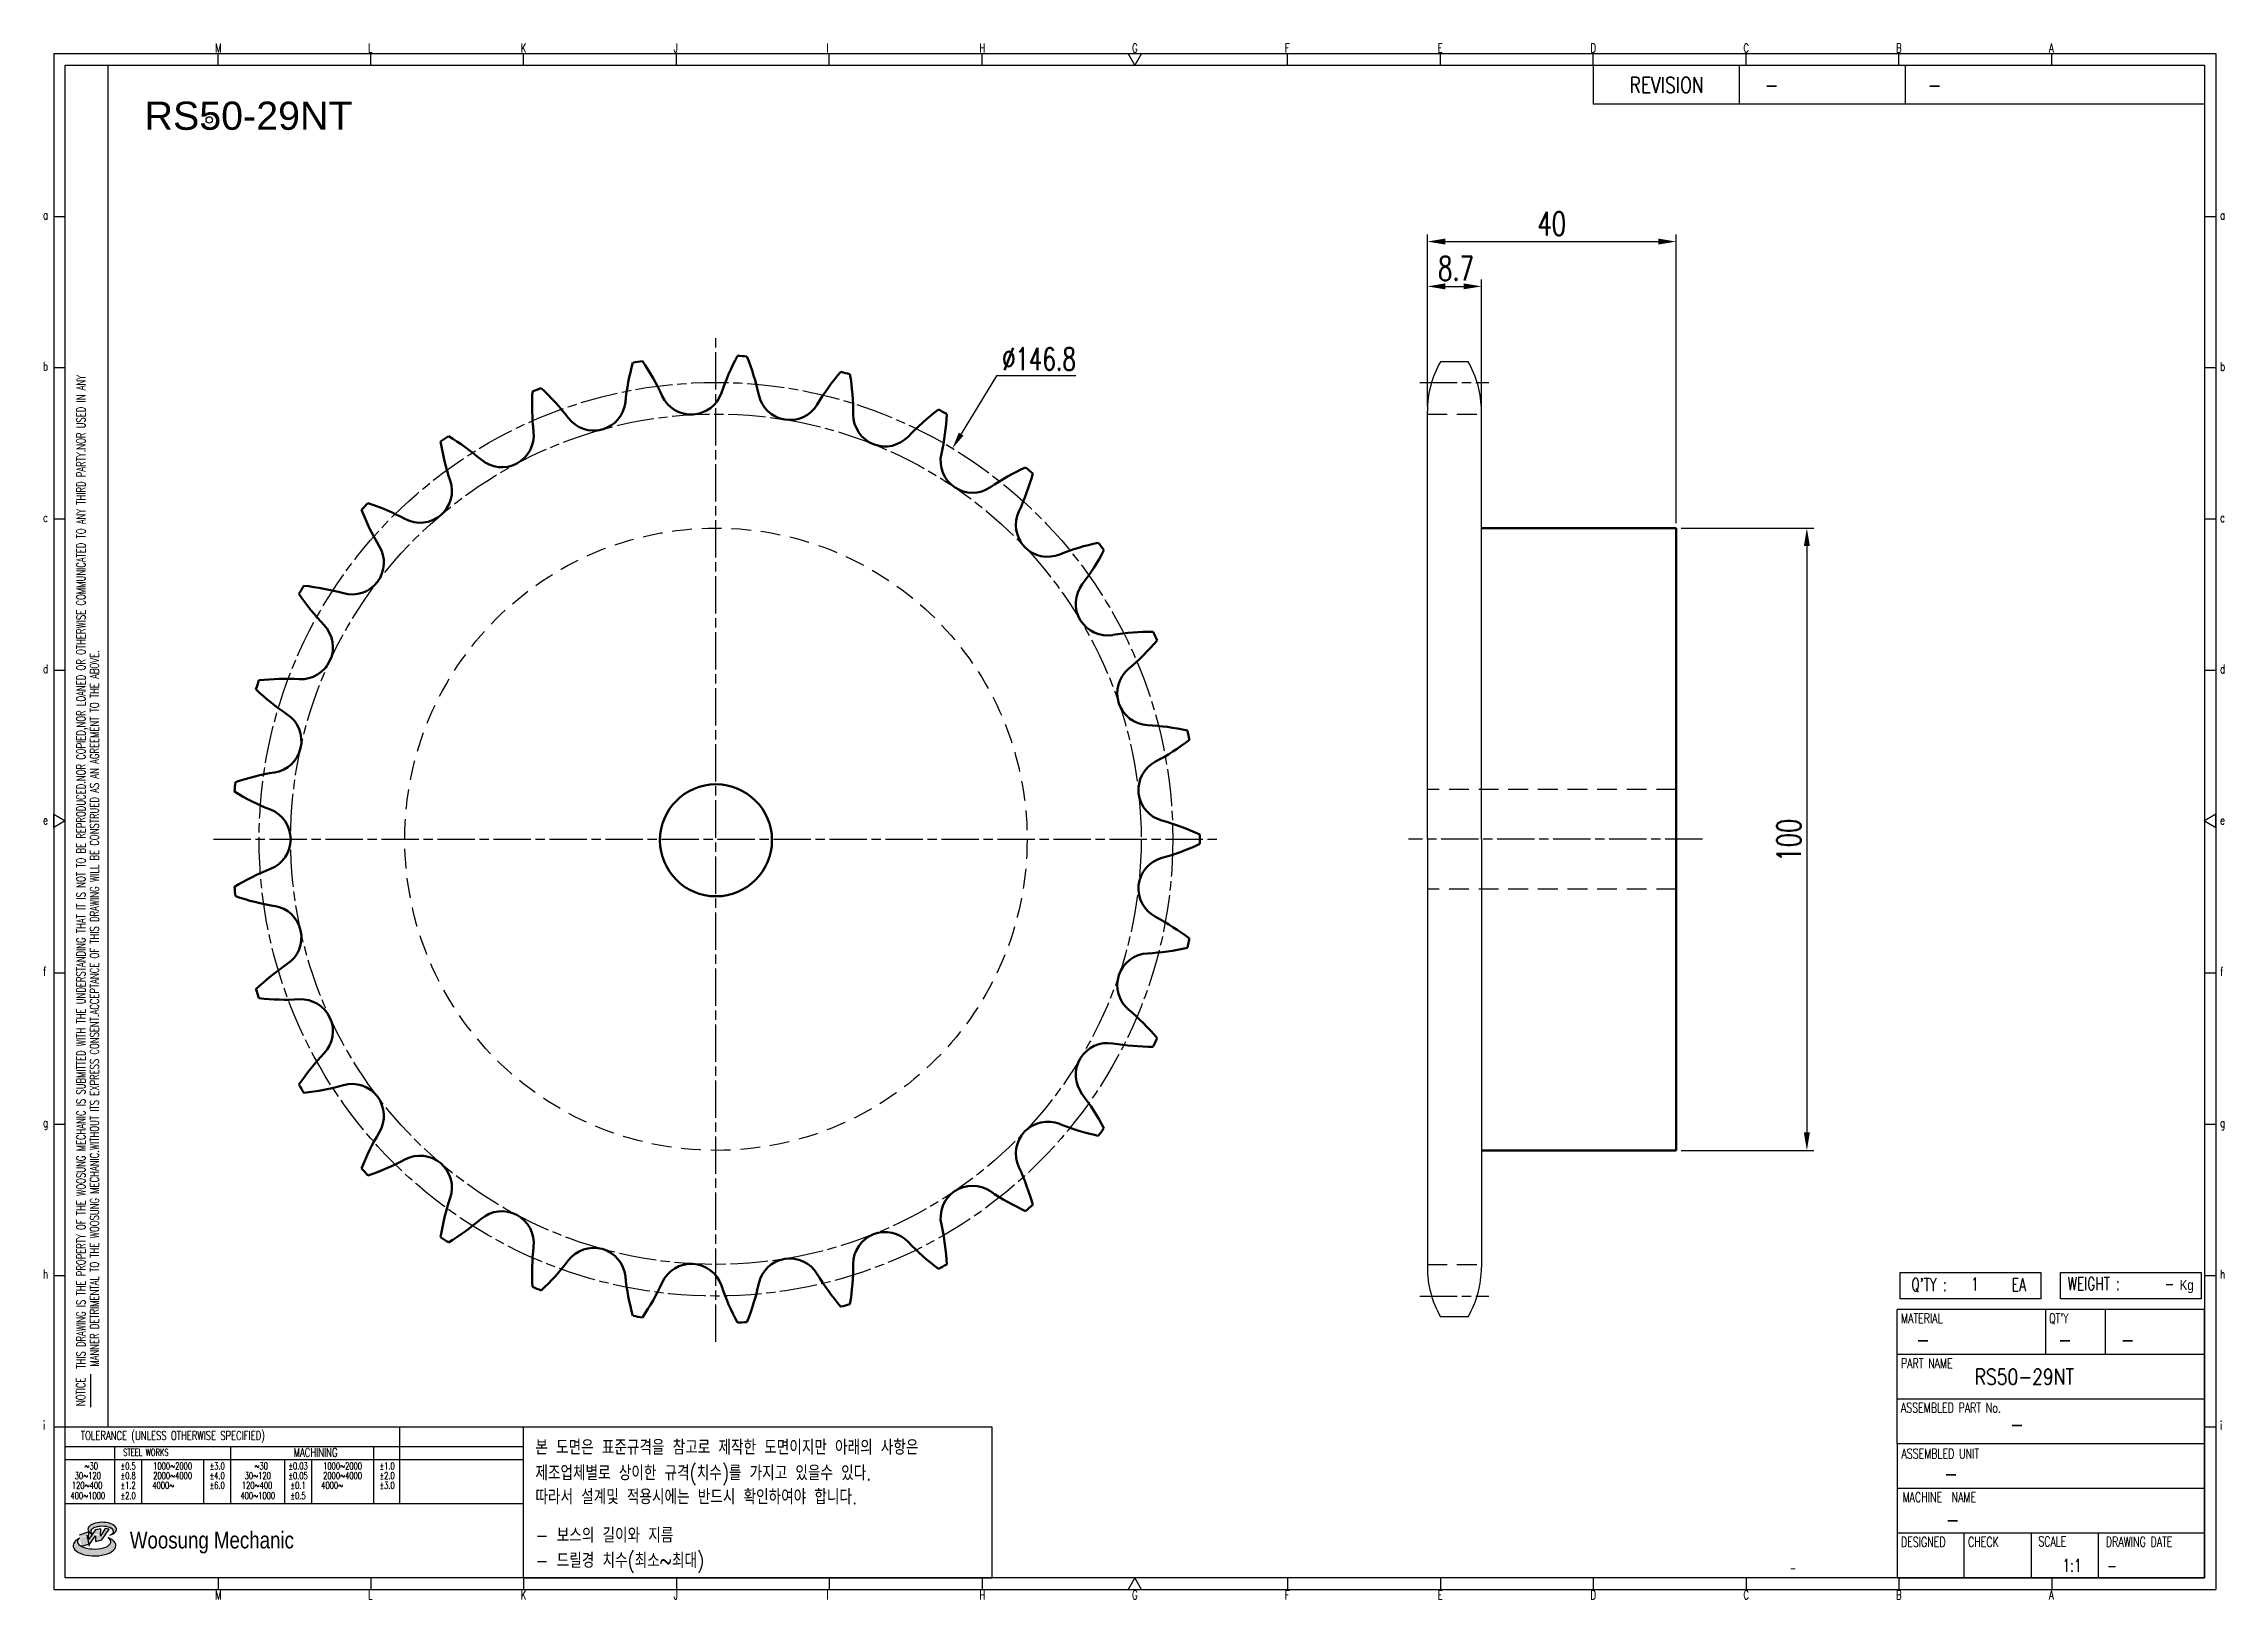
# Model space of a CAD drawing. Header units: millimetres. Extents: x 8308 to 8658, y 4750 to 5000.
import ezdxf
from ezdxf.enums import TextEntityAlignment as Align

# ---------------------------------------------------------------- set-up
doc = ezdxf.new("R2010")
doc.units = ezdxf.units.MM
for name, pattern in [('AM_ISO08W050', [18, 12, -1.5, 3, -1.5]), ('AM_ISO08W050x2', [9, 6, -0.75, 1.5, -0.75]), ('HIDDEN', [9.525, 6.35, -3.175])]:
    doc.linetypes.add(name, pattern=pattern)
for name, color, linetype, lineweight in [('1', 7, 'Continuous', 50), ('22', 30, 'AM_ISO08W050', 25), ('23', 40, 'AM_ISO08W050', 25), ('VIS', 7, 'Continuous', 50)]:
    doc.layers.add(name, color=color, linetype=linetype, lineweight=lineweight)
for name, color, linetype in [('HL', 2, 'HIDDEN'), ('S-DIM', 7, 'Continuous'), ('TITLE', 7, 'Continuous'), ('도면레이아웃', 7, 'Continuous')]:
    doc.layers.add(name, color=color, linetype=linetype)
doc.styles.add('HAN', font='ROMANS.shx', dxfattribs={"width": 0.7, "bigfont": 'whgtxt.shx'})
doc.styles.add('HKD_ST2', font='romans.shx', dxfattribs={"width": 0.7, "height": 4, "bigfont": '@extfont2.shx'})
doc.styles.add('HSG', font='SIMPLEX.shx', dxfattribs={"width": 0.7, "bigfont": 'HSG.shx'})
doc.styles.add('ROMANS', font='romans.shx', dxfattribs={"width": 0.7, "bigfont": 'whgtxt.shx'})
doc.styles.add('SLDTEXTSTYLE4', font='arial.ttf', dxfattribs={"width": 0.8})
doc.styles.get("Standard").update_dxf_attribs({"font": 'arial.ttf'})
doc.dimstyles.new('APP4', dxfattribs={"dimscale": 1.6, "dimtxt": 2.4, "dimasz": 1.8, "dimexe": 0.7, "dimexo": 0.5, "dimgap": 0.6, "dimtad": 1, "dimtoh": 1, "dimdec": 1, "dimrnd": 0.01, "dimzin": 9, "dimdsep": 46, "dimtxsty": 'HSG', "dimcen": 0, "dimclrd": 1, "dimclre": 1, "dimclrt": 256, "dimazin": 2, "dimtp": 1, "dimtm": 1, "dimtfac": 0.5, "dimtdec": 1, "dimtofl": 0, "dimtmove": 0, "dimatfit": 3, "dimfxl": 0, "dimtvp": 1, "dimtolj": 2, "dimlwd": -1, "dimlwe": -1, "dimarcsym": 0})
doc.dimstyles.new('APP6', dxfattribs={"dimscale": 1.5, "dimtxt": 2.4, "dimasz": 1.8, "dimexe": 0.7, "dimexo": 0.5, "dimgap": 0.6, "dimtad": 1, "dimtoh": 1, "dimdec": 1, "dimrnd": 0.01, "dimzin": 9, "dimdsep": 46, "dimtxsty": 'HSG', "dimcen": 0, "dimclrd": 1, "dimclre": 1, "dimclrt": 256, "dimazin": 2, "dimtp": 1, "dimtm": 1, "dimtfac": 0.5, "dimtdec": 1, "dimtofl": 0, "dimtmove": 0, "dimatfit": 3, "dimfxl": 0, "dimtvp": 1, "dimtolj": 2, "dimlwd": -1, "dimlwe": -1, "dimarcsym": 0})

# ---------------------------------------------------------------- blocks, each defined once
blk = doc.blocks.new('SUYWSHJH')
at = {"layer": '도면레이아웃'}
h = blk.add_hatch(color=10, dxfattribs=at)
h.paths.add_polyline_path([(1.544, 35.177), (1.554, 34.966), (1.779, 35.034), (2.054, 35.422), (1.908, 35.446), (1.728, 35.167), (1.741, 35.439), (1.547, 35.405), (1.292, 35.041), (1.295, 35.33), (0.943, 35.208), (1.03, 34.8), (1.336, 34.885)])
edge = h.paths.add_edge_path()
edge.add_ellipse((1.795, 35.421), major_axis=(-0.53, 0), ratio=0.487785, start_angle=122.36065, end_angle=403.39574)
edge.add_line((1.411, 35.244), (1.419, 35.261))
edge.add_ellipse((1.798, 35.344), major_axis=(-0.423, 0), ratio=0.444396, start_angle=131.58977, end_angle=386.19408, ccw=False)
edge = h.paths.add_edge_path()
edge.add_ellipse((1.512, 34.815), major_axis=(-0.793, 0), ratio=0.480113, start_angle=314.67633, end_angle=590.85213)
edge.add_ellipse((1.501, 34.958), major_axis=(-0.62, 0), ratio=0.43311, start_angle=331.7024, end_angle=574.42495, ccw=False)
for p, q in [((0, 90.118), (80.15, 90.118)), ((0, 90.118), (0, 33.191)), ((6.089, 89.693), (6.089, 90.118)), ((11.753, 89.693), (11.753, 90.118)), ((17.418, 89.693), (17.418, 90.118)), ((23.082, 89.693), (23.082, 90.118)), ((28.746, 89.693), (28.746, 90.118)), ((34.411, 89.693), (34.411, 90.118)), ((45.739, 89.693), (45.739, 90.118)), ((51.404, 89.693), (51.404, 90.118)), ((57.068, 89.693), (57.068, 90.118)), ((62.732, 89.693), (62.732, 90.118)), ((68.397, 89.693), (68.397, 90.118)), ((74.061, 89.693), (74.061, 90.118)), ((80.15, 90.118), (80.15, 33.191)), ((0, 84.085), (0.425, 84.085)), ((79.725, 84.085), (80.15, 84.085)), ((0, 78.478), (0.425, 78.478)), ((79.725, 78.478), (80.15, 78.478)), ((0, 72.87), (0.425, 72.87)), ((79.725, 72.87), (80.15, 72.87)), ((0, 67.262), (0.425, 67.262)), ((79.725, 67.262), (80.15, 67.262)), ((0, 56.047), (0.425, 56.047)), ((79.725, 56.047), (80.15, 56.047)), ((0, 50.439), (0.425, 50.439)), ((79.725, 50.439), (80.15, 50.439)), ((0, 44.832), (0.425, 44.832)), ((79.725, 44.832), (80.15, 44.832)), ((1.377, 39.947), (1.377, 41.174)), ((0, 39.224), (0.425, 39.224)), ((79.725, 39.224), (80.15, 39.224)), ((0, 33.191), (80.15, 33.191)), ((6.089, 33.616), (6.089, 33.191)), ((11.753, 33.616), (11.753, 33.191)), ((17.418, 33.616), (17.418, 33.191)), ((23.082, 33.616), (23.082, 33.191)), ((28.746, 33.616), (28.746, 33.191)), ((34.411, 33.616), (34.411, 33.191)), ((45.739, 33.616), (45.739, 33.191)), ((51.404, 33.616), (51.404, 33.191)), ((57.068, 33.616), (57.068, 33.191)), ((62.732, 33.616), (62.732, 33.191)), ((68.397, 33.616), (68.397, 33.191)), ((74.061, 33.616), (74.061, 33.191))]:
    blk.add_line(p, q)
at = {"color": 2}
for p, q in [((2.017, 39.224), (2.017, 89.693)), ((0.425, 39.224), (17.418, 39.224)), ((12.816, 39.224), (12.816, 36.382)), ((17.418, 33.616), (17.418, 39.224)), ((0.425, 38.487), (17.418, 38.487)), ((0.425, 38.012), (17.418, 38.012)), ((2.257, 38.487), (2.257, 36.382)), ((3.257, 38.012), (3.257, 36.382)), ((5.557, 38.012), (5.557, 36.382)), ((6.557, 38.5), (6.557, 36.382)), ((8.557, 38.012), (8.557, 36.382)), ((9.557, 38.026), (9.557, 36.382)), ((11.857, 38.487), (11.857, 36.382)), ((0.425, 36.382), (17.418, 36.382))]:
    blk.add_line(p, q, dxfattribs=at)
at = {"color": 6, "ltscale": 0.5}
for p, q in [((57.068, 89.693), (57.068, 88.246)), ((62.47, 89.693), (62.47, 88.246)), ((68.635, 89.693), (68.635, 88.246)), ((79.725, 88.246), (57.068, 88.246)), ((68.336, 38.59), (68.336, 43.563)), ((79.725, 43.563), (68.336, 43.563)), ((73.827, 43.563), (73.827, 41.905)), ((76.037, 43.563), (76.037, 41.905)), ((79.725, 38.59), (79.725, 43.563)), ((79.725, 41.905), (68.336, 41.905)), ((79.725, 40.248), (68.336, 40.248)), ((68.336, 38.59), (68.336, 33.616)), ((79.725, 38.59), (68.336, 38.59)), ((79.725, 33.616), (79.725, 38.59)), ((79.725, 36.932), (68.336, 36.932)), ((79.725, 35.274), (68.336, 35.274)), ((70.822, 33.616), (70.822, 35.274)), ((73.309, 33.616), (73.309, 35.274)), ((75.796, 33.616), (75.796, 35.274)), ((68.336, 33.616), (79.725, 33.616))]:
    blk.add_line(p, q, dxfattribs=at)
for points in [[(40.075, 89.693), (39.83, 90.118), (40.32, 90.118)], [(0.425, 89.693), (79.725, 89.693), (79.725, 33.616), (0.425, 33.616)], [(0.425, 61.679), (0, 61.433), (0, 61.924)], [(79.725, 61.679), (80.15, 61.433), (80.15, 61.924)], [(40.075, 33.616), (39.83, 33.191), (40.32, 33.191)]]:
    blk.add_lwpolyline(points, close=True)
at = {"layer": 'TITLE', "color": 20}
for p, q in [((68.449, 43.961), (68.449, 44.936)), ((68.449, 44.936), (73.654, 44.936)), ((73.654, 44.936), (73.654, 43.961)), ((74.39, 43.961), (74.39, 44.936)), ((74.39, 44.936), (79.595, 44.936)), ((79.595, 44.936), (79.595, 43.961)), ((73.654, 43.961), (68.449, 43.961)), ((79.595, 43.961), (74.39, 43.961))]:
    blk.add_line(p, q, dxfattribs=at)
at = {"layer": '도면레이아웃'}
for p, q in [((1.295, 35.33), (0.943, 35.208)), ((1.03, 34.8), (1.336, 34.885)), ((1.224, 35.208), (1.311, 34.8)), ((1.224, 35.208), (1.224, 35.208)), ((1.547, 35.405), (1.292, 35.041)), ((1.292, 35.041), (1.295, 35.33)), ((1.336, 34.885), (1.544, 35.177)), ((1.419, 35.261), (1.411, 35.244)), ((1.544, 35.177), (1.554, 34.966)), ((1.741, 35.439), (1.547, 35.405)), ((1.554, 34.966), (1.779, 35.034)), ((1.908, 35.446), (1.728, 35.167)), ((1.728, 35.167), (1.741, 35.439)), ((1.779, 35.034), (2.054, 35.422)), ((2.054, 35.422), (1.908, 35.446))]:
    blk.add_line(p, q, dxfattribs=at)
for centre, major_axis, ratio, start_param, end_param in [((1.795, 35.421), (-0.53, 0), 0.487785, 2.135596, 7.040584), ((1.512, 34.815), (-0.793, 0), 0.480113, 5.492138, 10.312315), ((1.501, 34.958), (-0.62, 0), 0.43311, 5.789299, 10.025607), ((1.798, 35.344), (-0.423, 0), 0.444396, 2.296675, 6.740358)]:
    blk.add_ellipse(centre, major_axis=major_axis, ratio=ratio, start_param=start_param, end_param=end_param, dxfattribs=at)
at = {"color": 4, "style": 'HKD_ST2', "width": 0.7}
for s, p in [('M', (5.988, 90.164)), ('L', (11.652, 90.164)), ('K', (17.316, 90.164)), ('J', (22.981, 90.164)), ('I', (28.645, 90.164)), ('H', (34.309, 90.164)), ('G', (39.974, 90.164)), ('F', (45.638, 90.164)), ('E', (51.302, 90.164)), ('D', (56.967, 90.164)), ('C', (62.631, 90.164)), ('B', (68.295, 90.164)), ('A', (73.96, 90.164)), ('a', (-0.395, 83.976)), ('a', (80.305, 83.97)), ('b', (-0.395, 78.368)), ('b', (80.305, 78.362)), ('c', (-0.395, 72.76)), ('c', (80.305, 72.754)), ('d', (-0.395, 67.153)), ('d', (80.305, 67.147)), ('e', (-0.395, 61.545)), ('e', (80.305, 61.539)), ('f', (-0.395, 55.937)), ('f', (80.305, 55.931)), ('g', (-0.395, 50.33)), ('g', (80.305, 50.324)), ('h', (-0.395, 44.722)), ('h', (80.305, 44.716)), ('i', (-0.395, 39.114)), ('i', (80.305, 39.108)), ('M', (5.988, 32.824)), ('L', (11.652, 32.824)), ('K', (17.316, 32.824)), ('J', (22.981, 32.824)), ('I', (28.645, 32.824)), ('H', (34.309, 32.824)), ('G', (39.974, 32.824)), ('F', (45.638, 32.824)), ('E', (51.302, 32.824)), ('D', (56.967, 32.824)), ('C', (62.631, 32.824)), ('B', (68.295, 32.824)), ('A', (73.96, 32.824))]:
    blk.add_text(s, height=0.326, dxfattribs=at).set_placement(p)
for s, height, style, width, p in [('REVISION', 0.5806, 'HAN', 0.8, (58.415, 88.664)), ('-', 0.581, 'HAN', 0.8, (63.426, 88.664)), ('-', 0.581, 'HAN', 0.8, (69.468, 88.664)), ("Q'TY : ", 0.4746, 'HKD_ST2', 0.7, (68.857, 44.253)), ('1', 0.475, 'HKD_ST2', 0.7, (71.071, 44.275)), ('EA', 0.4746, 'HKD_ST2', 0.7, (72.578, 44.253)), ('WEIGHT : ', 0.4746, 'HKD_ST2', 0.7, (74.65, 44.286)), ('-', 0.581, 'HAN', 0.8, (69.029, 42.157)), ('-', 0.581, 'HAN', 0.8, (74.289, 42.157)), ('-', 0.581, 'HAN', 0.8, (76.623, 42.157)), ('-', 0.581, 'HAN', 0.8, (72.515, 39.013)), ('-', 0.581, 'HAN', 0.8, (70.067, 37.189)), ('-', 0.581, 'HAN', 0.8, (70.126, 35.48)), ('1:1', 0.4746, 'HKD_ST2', 0.7, (74.458, 33.848)), ('-', 0.475, 'HKD_ST2', 0.7, (76.112, 33.837))]:
    blk.add_text(s, height=height, dxfattribs=dict(style=style, width=width)).set_placement(p)
at = {"color": 6, "style": 'HKD_ST2', "width": 0.7}
for s, p in [(' THIS DRAWING IS THE PROPERTY OF THE WOOSUNG MECHANIC IS SUBMITTED WITH THE UNDERSTANDING THAT IT IS NOT TO BE REPRODUCED.NOR COPIED,NOR LOANED OR OTHERWISE COMMUNICATED TO ANY THIRD PARTY.NOR USED IN ANY', (1.173, 41.217)), ('MANNER DETRIMENTAL TO THE WOOSUNG MECHANIC.WITHOUT ITS EXPRESS CONSENT.ACCEPTANCE OF THIS DRAWING WILL BE CONSTRUED AS AN AGREEMENT TO THE ABOVE.', (1.672, 41.447))]:
    blk.add_text(s, height=0.326266, rotation=90, dxfattribs=at).set_placement(p)
at = {"style": 'HKD_ST2', "width": 0.7}
blk.add_text('-', height=0.475, dxfattribs=at).set_placement((78.613, 44.286), align=Align.RIGHT)
at = {"color": 4, "style": 'HKD_ST2', "width": 0.7}
for s, height, p in [('MATERIAL', 0.3651, (68.474, 43.425)), ("QT'Y", 0.3651, (73.965, 43.425)), ('PART NAME', 0.3651, (68.474, 41.756)), ('ASSEMBLED PART No.', 0.36511, (68.474, 40.109)), ('ASSEMBLED UNIT', 0.36511, (68.49, 38.408)), ('MACHINE  NAME', 0.36511, (68.532, 36.794)), ('DESIGNED', 0.3651, (68.474, 35.136)), ('CHECK', 0.3651, (70.961, 35.136)), ('SCALE', 0.3651, (73.566, 35.153)), ('DRAWING DATE', 0.36511, (76.071, 35.141))]:
    blk.add_text(s, height=height, dxfattribs=at).set_placement(p, align=Align.TOP_LEFT)
at = {"style": 'HKD_ST2', "width": 0.7}
blk.add_text('NOTICE', height=0.3263, rotation=90, dxfattribs=at).set_placement((1.163, 39.988))
for s, height, style, width, p in [('TOLERANCE (UNLESS OTHERWISE SPECIFIED)', 0.32627, 'HKD_ST2', 0.7, (4.417, 38.896)), ('-', 0.326, 'ROMANS', 0.65, (64.469, 33.975))]:
    blk.add_text(s, height=height, dxfattribs=dict(style=style, width=width)).set_placement(p, align=Align.MIDDLE_CENTER)
at = {"color": 4, "style": 'HKD_ST2', "width": 0.7}
for s, height, p in [('STEEL WORKS', 0.26101, (3.416, 38.268)), ('MACHINING', 0.3263, (9.707, 38.27)), ('%%P0.5', 0.261, (2.757, 37.762)), ('%%P0.8', 0.261, (2.757, 37.411)), ('%%P3.0', 0.261, (6.057, 37.762)), ('%%P4.0', 0.261, (6.057, 37.411)), ('%%P0.03', 0.261, (9.057, 37.762)), ('%%P0.05', 0.261, (9.057, 37.411)), ('%%P1.0', 0.261, (12.357, 37.762)), ('%%P2.0', 0.261, (12.357, 37.411)), ('%%P1.2', 0.261, (2.757, 37.045)), ('%%P2.0', 0.261, (2.757, 36.67)), ('%%P6.0', 0.261, (6.057, 37.045)), ('%%P0.1', 0.261, (9.057, 37.045)), ('%%P0.5', 0.261, (9.057, 36.67)), ('%%P3.0', 0.261, (12.357, 37.045))]:
    blk.add_text(s, height=height, dxfattribs=at).set_placement(p, align=Align.MIDDLE)
for s, height, p in [('30%%126120', 0.261, (1.263, 37.411)), ('%%12630', 0.261, (1.389, 37.762)), ('2000%%1264000', 0.26101, (4.407, 37.411)), ('1000%%1262000', 0.26101, (4.407, 37.762)), ('30%%126120', 0.261, (7.563, 37.411)), ('%%12630', 0.261, (7.689, 37.762)), ('2000%%1264000', 0.26101, (10.707, 37.411)), ('1000%%1262000', 0.26101, (10.707, 37.762)), ('400%%1261000', 0.26101, (1.263, 36.67)), ('120%%126400', 0.26101, (1.237, 37.045)), ('4000%%126', 0.261, (4.061, 37.045)), ('400%%1261000', 0.26101, (7.563, 36.67)), ('120%%126400', 0.26101, (7.537, 37.045)), ('4000%%126', 0.261, (10.321, 37.045))]:
    blk.add_text(s, height=height, dxfattribs=at).set_placement(p, align=Align.MIDDLE_CENTER)
at = {"color": 1, "style": 'SLDTEXTSTYLE4', "width": 0.8}
blk.add_text('Woosung Mechanic', height=0.61957, dxfattribs=at).set_placement((2.822, 34.711))
at = {"layer": 'TITLE', "width": 0.8}
blk.add_text('Kg', height=0.3789, dxfattribs=at).set_placement((78.807, 44.286))
blk = doc.blocks.new('*D177')
at = {"layer": 'Defpoints', "color": 0, "transparency": 16777216}
for p in [(8453.87, 4935.13), (8377.85, 4809.51)]:
    blk.add_point(p, dxfattribs=at)
at = {"layer": 'S-DIM', "color": 1, "transparency": 16777216}
for p, q in [((8460.93, 4946.79), (8455.27, 4937.44)), ((8473.71, 4946.79), (8460.93, 4946.79))]:
    blk.add_line(p, q, dxfattribs=at)
blk.add_solid([(8454.88, 4937.67), (8455.65, 4937.2), (8453.87, 4935.13)], dxfattribs=at)
at = {"layer": 'S-DIM', "transparency": 16777216, "insert": (8467.77, 4949.49), "char_height": 3.6, "attachment_point": 5, "style": 'HSG'}
blk.add_mtext('\\A2;∅146.8', dxfattribs=at)
blk = doc.blocks.new('*D178')
at = {"layer": 'Defpoints', "color": 0, "transparency": 16777216}
for p in [(8538.88, 4961.16), (8530.18, 4941.11), (8538.88, 4941.11)]:
    blk.add_point(p, dxfattribs=at)
at = {"layer": 'S-DIM', "color": 1, "transparency": 16777216}
for p, q in [((8530.18, 4941.91), (8530.18, 4962.28)), ((8533.06, 4961.16), (8536, 4961.16)), ((8538.88, 4941.91), (8538.88, 4962.28))]:
    blk.add_line(p, q, dxfattribs=at)
for points in [[(8533.06, 4961.64), (8533.06, 4960.68), (8530.18, 4961.16)], [(8536, 4961.64), (8536, 4960.68), (8538.88, 4961.16)]]:
    blk.add_solid(points, dxfattribs=at)
at = {"layer": 'S-DIM', "transparency": 16777216, "insert": (8534.79, 4964.04), "char_height": 3.84, "attachment_point": 5, "style": 'HSG'}
blk.add_mtext('\\A2;8.7', dxfattribs=at)
blk = doc.blocks.new('*D179')
at = {"layer": 'Defpoints', "color": 0, "transparency": 16777216}
for p in [(8570.18, 4968.36), (8530.18, 4941.11), (8570.18, 4922.32)]:
    blk.add_point(p, dxfattribs=at)
at = {"layer": 'S-DIM', "color": 1, "transparency": 16777216}
for p, q in [((8530.18, 4941.91), (8530.18, 4969.48)), ((8570.18, 4923.12), (8570.18, 4969.48)), ((8533.06, 4968.36), (8567.3, 4968.36))]:
    blk.add_line(p, q, dxfattribs=at)
for points in [[(8533.06, 4968.84), (8533.06, 4967.88), (8530.18, 4968.36)], [(8567.3, 4968.84), (8567.3, 4967.88), (8570.18, 4968.36)]]:
    blk.add_solid(points, dxfattribs=at)
at = {"layer": 'S-DIM', "transparency": 16777216, "insert": (8550.18, 4971.24), "char_height": 3.84, "attachment_point": 5, "style": 'HSG'}
blk.add_mtext('\\A2;40', dxfattribs=at)
blk = doc.blocks.new('*D180')
at = {"layer": 'Defpoints', "color": 0, "transparency": 16777216}
for p in [(8570.18, 4922.32), (8570.18, 4822.32), (8591.17, 4822.32)]:
    blk.add_point(p, dxfattribs=at)
at = {"layer": 'S-DIM', "color": 1, "transparency": 16777216}
for p, q in [((8570.98, 4922.32), (8592.29, 4922.32)), ((8591.17, 4919.44), (8591.17, 4825.2)), ((8570.98, 4822.32), (8592.29, 4822.32))]:
    blk.add_line(p, q, dxfattribs=at)
for points in [[(8590.69, 4919.44), (8591.65, 4919.44), (8591.17, 4922.32)], [(8590.69, 4825.2), (8591.65, 4825.2), (8591.17, 4822.32)]]:
    blk.add_solid(points, dxfattribs=at)
at = {"layer": 'S-DIM', "transparency": 16777216, "insert": (8588.29, 4872.15), "char_height": 3.84, "attachment_point": 5, "rotation": 90, "style": 'HSG'}
blk.add_mtext('\\A2;100', dxfattribs=at)

msp = doc.modelspace()

# ---------------------------------------------------------------- linework, layer by layer
for p, q in [((8536.75, 4949.04), (8532.3, 4949.04)), ((8530.18, 4872.32), (8530.18, 4941.11)), ((8538.88, 4872.32), (8538.88, 4941.11)), ((8530.18, 4872.32), (8530.18, 4803.53)), ((8538.88, 4872.32), (8538.88, 4803.53)), ((8536.75, 4795.59), (8532.3, 4795.59))]:
    msp.add_line(p, q)
at = {"color": 4}
msp.add_lwpolyline([(8384.95, 4777.91), (8460.21, 4777.91), (8460.21, 4753.6), (8384.95, 4753.6)], close=True, dxfattribs=at)
msp.add_circle((8334.44, 4987.9), 0.524)
for centre, start, end in [((8546.05, 4941.11), 150, 180), ((8523, 4941.11), 0, 30), ((8546.05, 4803.53), 180, 210), ((8523, 4803.53), 330, 0)]:
    msp.add_arc(centre, 15.87, start, end)
at = {"layer": '1'}
for centre, radius, start, end in [((8438.89, 4938.59), 37.8, 164.1517, 173.9655), ((8415.86, 4872.32), 77.75, 98.7525, 99.8682), ((8372.87, 4927.77), 37.8, 24.6552, 34.469), ((8452.6, 4932.09), 37.8, 151.7379, 161.5517), ((8415.86, 4872.32), 77.75, 86.3387, 87.4544), ((8385.79, 4935.72), 37.8, 12.2414, 22.0552), ((8464.59, 4922.8), 37.8, 139.3241, 149.1379), ((8415.86, 4872.32), 77.75, 73.9249, 75.0406), ((8400.12, 4940.7), 37.8, 359.8276, 9.6414), ((8424.11, 4942), 37.8, 176.5655, 186.3793), ((8415.86, 4872.32), 77.75, 111.1663, 112.282), ((8361.95, 4917.23), 37.8, 37.069, 46.8828), ((8396.2, 4943.11), 5.13, 217.069, 353.9655), ((8411.88, 4945.68), 5.13, 204.6552, 341.5517), ((8427.74, 4944.82), 5.13, 192.2414, 329.1379), ((8443.05, 4940.57), 5.13, 179.8276, 316.7241), ((8474.3, 4911.14), 37.8, 126.9103, 136.7241), ((8415.86, 4872.32), 77.75, 61.5111, 62.6269), ((8415.19, 4942.48), 37.8, 347.4138, 357.2276), ((8415.86, 4872.32), 77.75, 123.58, 124.6958), ((8408.94, 4942.14), 37.8, 188.9793, 198.7931), ((8353.56, 4904.59), 37.8, 49.4828, 59.2966), ((8381.45, 4937.23), 5.13, 229.4828, 6.3793), ((8457.09, 4933.13), 5.13, 167.4138, 304.3103), ((8481.28, 4897.67), 37.8, 114.4965, 124.3103), ((8430.29, 4940.98), 37.8, 335, 344.8138), ((8415.86, 4872.32), 77.75, 49.0973, 50.2131), ((8368.3, 4928.31), 5.13, 241.8966, 18.7931), ((8415.86, 4872.32), 77.75, 135.9938, 137.1096), ((8394.09, 4939.02), 37.8, 201.3931, 211.2069), ((8348.08, 4890.45), 37.8, 61.8966, 71.7104), ((8469.19, 4922.84), 5.13, 155, 291.8966), ((8357.37, 4916.78), 5.13, 254.3103, 31.2069), ((8485.2, 4883.01), 37.8, 102.0827, 111.8966), ((8444.71, 4936.27), 37.8, 322.5862, 332.4), ((8415.86, 4872.32), 77.75, 36.6835, 37.7993), ((8415.86, 4872.32), 77.75, 148.4076, 149.5234), ((8380.26, 4932.78), 37.8, 213.8069, 223.6207), ((8345.76, 4875.45), 37.8, 74.3103, 84.1241), ((8478.81, 4910.19), 5.13, 142.5862, 279.4828), ((8349.18, 4903.17), 5.13, 266.7241, 43.6207), ((8485.88, 4867.86), 37.8, 89.669, 99.4828), ((8457.79, 4928.58), 37.8, 310.1724, 319.9862), ((8415.86, 4872.32), 77.75, 24.2697, 25.3855), ((8485.48, 4895.78), 5.13, 130.1724, 267.069), ((8415.86, 4872.32), 77.75, 160.8214, 161.9372), ((8368.09, 4923.71), 37.8, 226.2207, 236.0345), ((8346.73, 4860.31), 37.8, 86.7241, 96.5379), ((8344.11, 4888.11), 5.13, 279.1379, 56.0345), ((8483.28, 4852.91), 37.8, 77.2552, 87.069), ((8415.86, 4872.32), 77.75, 11.8559, 12.9717), ((8468.9, 4918.25), 37.8, 297.7586, 307.5724), ((8350.93, 4845.73), 37.8, 99.1379, 108.9517), ((8488.89, 4880.26), 5.13, 117.7586, 254.6552), ((8415.86, 4872.32), 77.75, 173.2352, 174.351), ((8358.16, 4912.24), 37.8, 238.6345, 248.4483), ((8342.39, 4872.32), 5.13, 291.5517, 68.4483), ((8477.53, 4838.87), 37.8, 64.8414, 74.6552), ((8477.53, 4905.77), 37.8, 285.3448, 295.1586), ((8415.86, 4872.32), 77.75, 359.4421, 0.5579), ((8488.89, 4864.38), 5.13, 105.3448, 242.2414), ((8358.16, 4832.39), 37.8, 111.5517, 121.3655), ((8415.86, 4872.32), 77.75, 185.649, 186.7648), ((8350.93, 4898.91), 37.8, 251.0483, 260.8621), ((8344.11, 4856.53), 5.13, 303.9655, 80.8621), ((8468.9, 4826.39), 37.8, 52.4276, 62.2414), ((8485.48, 4848.86), 5.13, 92.931, 229.8276), ((8483.28, 4891.73), 37.8, 272.931, 282.7448), ((8415.86, 4872.32), 77.75, 347.0283, 348.1441), ((8368.09, 4820.92), 37.8, 123.9655, 133.7793), ((8415.86, 4872.32), 77.75, 198.0628, 199.1786), ((8346.73, 4884.33), 37.8, 263.4621, 273.2759), ((8349.18, 4841.47), 5.13, 316.3793, 93.2759), ((8457.79, 4816.06), 37.8, 40.0138, 49.8276), ((8415.86, 4872.32), 77.75, 334.6145, 335.7303), ((8380.26, 4811.86), 37.8, 136.3793, 146.1931), ((8478.81, 4834.44), 5.13, 80.5172, 217.4138), ((8485.88, 4876.78), 37.8, 260.5172, 270.331), ((8415.86, 4872.32), 77.75, 210.4766, 211.5924), ((8345.76, 4869.19), 37.8, 275.8759, 285.6897), ((8357.37, 4827.86), 5.13, 328.7931, 105.6897), ((8444.71, 4808.36), 37.8, 27.6, 37.4138), ((8469.19, 4821.8), 5.13, 68.1034, 205), ((8485.2, 4861.63), 37.8, 248.1034, 257.9173), ((8415.86, 4872.32), 77.75, 322.2007, 323.3165), ((8394.09, 4805.62), 37.8, 148.7931, 158.6069), ((8415.86, 4872.32), 77.75, 222.8904, 224.0062), ((8348.08, 4854.19), 37.8, 288.2896, 298.1034), ((8368.3, 4816.33), 5.13, 341.2069, 118.1034), ((8430.29, 4803.66), 37.8, 15.1862, 25), ((8457.09, 4811.51), 5.13, 55.6897, 192.5862), ((8481.28, 4846.97), 37.8, 235.6897, 245.5035), ((8408.94, 4802.5), 37.8, 161.2069, 171.0207), ((8381.45, 4807.41), 5.13, 353.6207, 130.5172), ((8415.86, 4872.32), 77.75, 309.7869, 310.9027), ((8415.86, 4872.32), 77.75, 235.3042, 236.42), ((8353.56, 4840.04), 37.8, 300.7034, 310.5172), ((8443.05, 4804.07), 5.13, 43.2759, 180.1724), ((8415.19, 4802.16), 37.8, 2.7724, 12.5862), ((8424.11, 4802.64), 37.8, 173.6207, 183.4345), ((8396.2, 4801.53), 5.13, 6.0345, 142.931), ((8427.74, 4799.82), 5.13, 30.8621, 167.7586), ((8474.3, 4833.5), 37.8, 223.2759, 233.0897), ((8361.95, 4827.41), 37.8, 313.1172, 322.931), ((8438.89, 4806.04), 37.8, 186.0345, 195.8483), ((8411.88, 4798.96), 5.13, 18.4483, 155.3448), ((8464.59, 4821.84), 37.8, 210.8621, 220.6759), ((8400.12, 4803.94), 37.8, 350.3586, 0.1724), ((8415.86, 4872.32), 77.75, 297.3731, 298.4889), ((8415.86, 4872.32), 77.75, 247.718, 248.8337), ((8372.87, 4816.87), 37.8, 325.531, 335.3448), ((8452.6, 4812.55), 37.8, 198.4483, 208.2621), ((8385.79, 4808.92), 37.8, 337.9448, 347.7586), ((8415.86, 4872.32), 77.75, 260.1318, 261.2475), ((8415.86, 4872.32), 77.75, 272.5456, 273.6613), ((8415.86, 4872.32), 77.75, 284.9594, 286.0751)]:
    msp.add_arc(centre, radius, start, end, dxfattribs=at)
at = {"layer": '22', "linetype": 'AM_ISO08W050x2'}
for p, q in [((8529, 4945.73), (8540.06, 4945.73)), ((8529, 4798.9), (8540.06, 4798.9))]:
    msp.add_line(p, q, dxfattribs=at)
at = {"layer": '23', "color": 4, "linetype": 'AM_ISO08W050x2'}
for p, q in [((8415.86, 4791.57), (8415.86, 4953.07)), ((8335.11, 4872.32), (8496.6, 4872.32)), ((8574.39, 4872.32), (8527.15, 4872.32))]:
    msp.add_line(p, q, dxfattribs=at)
for radius in [73.41, 68.33]:
    msp.add_circle((8415.86, 4872.32), radius, dxfattribs=at)
at = {"layer": 'HL', "ltscale": 0.5}
for p, q in [((8530.18, 4940.65), (8538.88, 4940.65)), ((8570.18, 4880.32), (8530.18, 4880.32)), ((8570.18, 4864.32), (8530.18, 4864.32)), ((8530.18, 4803.99), (8538.88, 4803.99))]:
    msp.add_line(p, q, dxfattribs=at)
msp.add_circle((8415.86, 4872.32), 50, dxfattribs=at)
at = {"layer": 'VIS'}
for p, q in [((8570.18, 4922.32), (8538.88, 4922.32)), ((8570.18, 4922.32), (8570.18, 4822.32)), ((8570.18, 4822.32), (8538.88, 4822.32))]:
    msp.add_line(p, q, dxfattribs=at)
msp.add_circle((8415.86, 4872.15), 9, dxfattribs=at)

# ---------------------------------------------------------------- block references
at = {"xscale": 4.335323395457954, "yscale": 4.335323395457954, "zscale": 4.335323395457954}
msp.add_blockref('SUYWSHJH', (8309.44, 4607.87), dxfattribs=at)

# ---------------------------------------------------------------- texts
at = {"color": 2}
msp.add_text('RS50-29NT', height=4.53, dxfattribs=at).set_placement((8324.04, 4986.32))
at = {"style": 'HAN', "width": 0.8}
msp.add_text('RS50-29NT', height=2.517, dxfattribs=at).set_placement((8618.15, 4784.68))
at = {"color": 4, "style": 'HAN', "width": 0.8}
for s, p in [('본 도면은 표준규격을 참고로 제작한 도면이지만 아래의 사항은', (8386.84, 4773.41)), ('제조업체별로 상이한 규격(치수)를 가지고 있을수 있다.', (8386.84, 4769.29)), ('따라서 설계및 적용시에는 반드시 확인하여야 합니다.', (8386.84, 4765.45)), ('- 보스의 길이와 지름', (8386.84, 4759.28)), ('- 드릴경 치수(최소~최대)', (8386.84, 4755.22))]:
    msp.add_text(s, height=2.3817, dxfattribs=at).set_placement(p)

# ---------------------------------------------------------------- dimensions: what is measured, and where the dimension line sits
at = {"layer": 'S-DIM', "color": 3}
dim = msp.add_linear_dim(base=(8570.18, 4968.36), p1=(8530.18, 4941.11), p2=(8570.18, 4922.32), dimstyle='APP4', dxfattribs=at)
dim.commit()
dim.dimension.update_dxf_attribs({"geometry": '*D179', "text_midpoint": (8550.18, 4971.24)})
dim = msp.add_linear_dim(base=(8538.88, 4961.16), p1=(8530.18, 4941.11), p2=(8538.88, 4941.11), dimstyle='APP4', dxfattribs=at)
dim.commit()
dim.dimension.update_dxf_attribs({"geometry": '*D178', "text_midpoint": (8534.79, 4961.16), "dimtype": 160})
dim = msp.add_diameter_dim_2p(p1=(8377.85, 4809.51), p2=(8453.87, 4935.13), dimstyle='APP6', dxfattribs=at)
dim.commit()
dim.dimension.update_dxf_attribs({"geometry": '*D177', "text_midpoint": (8467.77, 4946.79), "dimtype": 163})
dim = msp.add_linear_dim(base=(8591.17, 4822.32), p1=(8570.18, 4922.32), p2=(8570.18, 4822.32), angle=90, dimstyle='APP4', dxfattribs=at)
dim.commit()
dim.dimension.update_dxf_attribs({"geometry": '*D180', "text_midpoint": (8591.17, 4872.15), "dimtype": 160})

doc.saveas('drawing.dxf')
